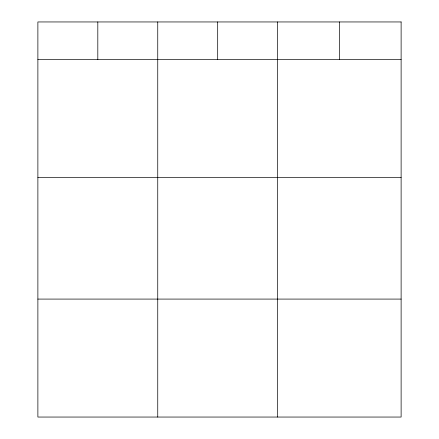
<?xml version="1.0" encoding="UTF-8"?>
<svg xmlns="http://www.w3.org/2000/svg" width="439" height="439" viewBox="0 0 439 439"><rect width="100%" height="100%" fill="white"/><g stroke="black" fill="none" stroke-linecap="round" stroke-linejoin="round"><path stroke-width="0.66" d="M37.88 59.583L401.12 59.583M37.88 177.548L401.12 177.548M37.88 299.085L401.12 299.085M339.369 21.95L339.369 59.583M277.618 21.95L277.618 417.05M217.684 21.95L217.684 59.583M157.749 21.95L157.749 417.05M97.815 21.95L97.815 59.583M401.12 21.95L37.88 21.95L37.88 417.05L401.12 417.05L401.12 21.95"/></g></svg>
